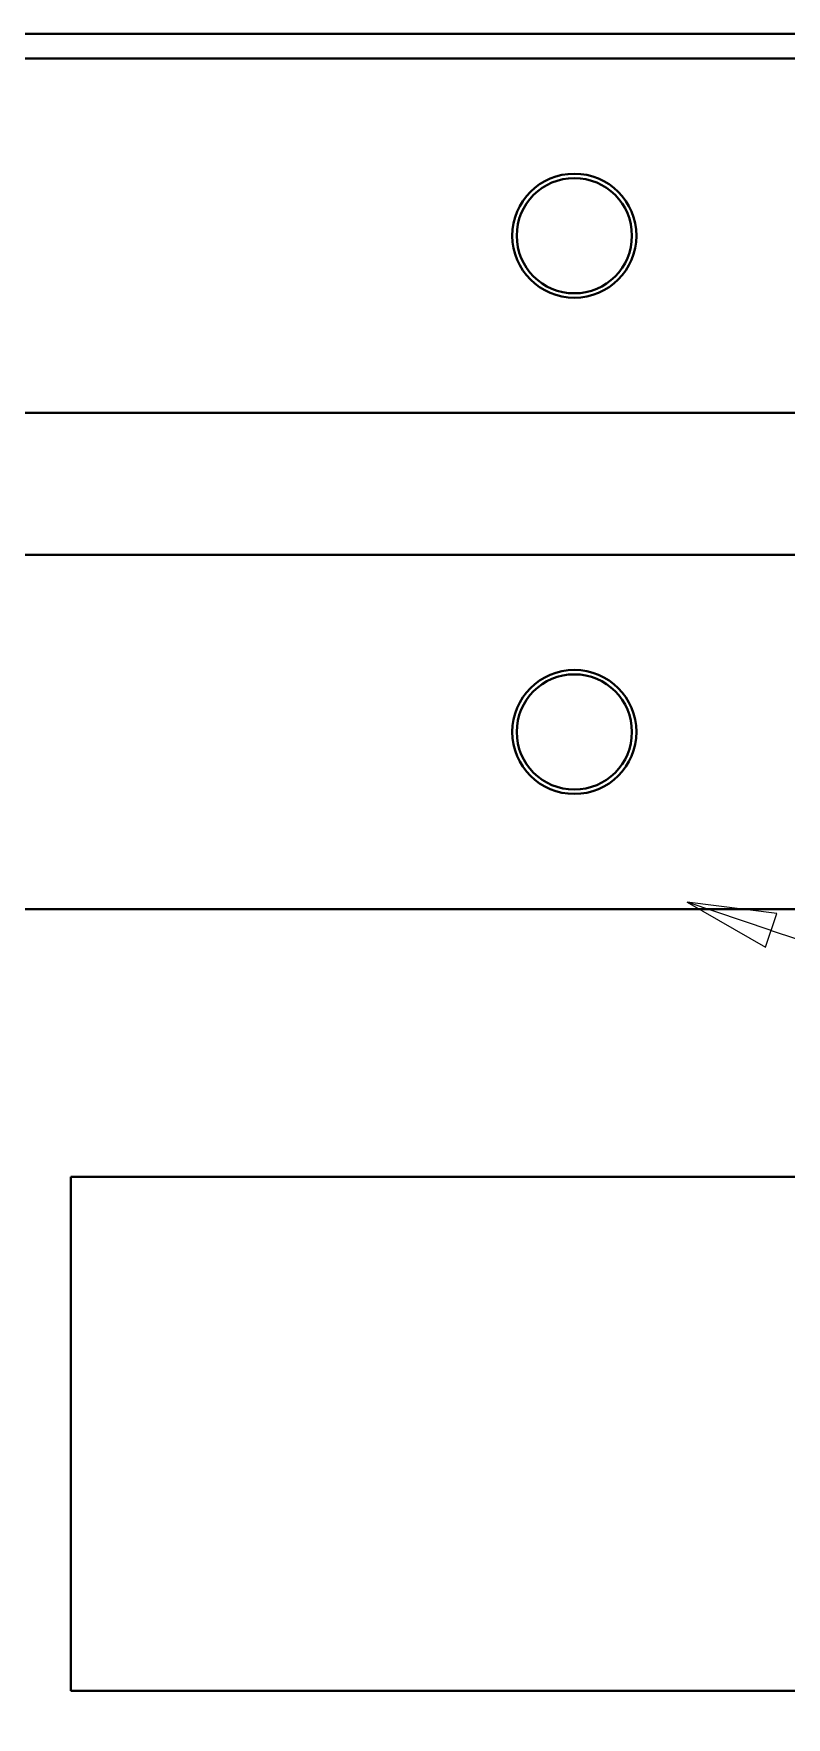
# Model space of a CAD drawing. Header units: inches. Extents: x 6934 to 18973, y 4254 to 7629.
# Drawn here: x 16833.8 to 16876.2, y 4459.9 to 4554.9 of the extents above; entities that cross this region are included whole.
import ezdxf

# ---------------------------------------------------------------- set-up
doc = ezdxf.new("R2010")
doc.units = ezdxf.units.IN
doc.header["$MEASUREMENT"] = 0
doc.layers.add('입력 정류부 ASSY$0$가시적인 것(ISO)', color=3, linetype='Continuous', lineweight=40, true_color=0x00ff00)
doc.layers.add('입력 정류부 ASSY$0$기호(ISO)', color=5, linetype='Continuous', lineweight=25, true_color=0x0000ff)

# ---------------------------------------------------------------- blocks, each defined once
blk = doc.blocks.new('입력 정류부 ASSY$0$품번기호1')
at = {"layer": '입력 정류부 ASSY$0$기호(ISO)', "color": 7}
for p, q in [((110.651, 122.122), (108.28, 122.916)), ((110.809, 122.596), (108.28, 122.916)), ((108.28, 122.916), (110.492, 121.648)), ((110.492, 121.648), (110.809, 122.596)), ((110.651, 122.122), (292.526, 61.234))]:
    blk.add_line(p, q, dxfattribs=at)
at = {"layer": '입력 정류부 ASSY$0$기호(ISO)', "color": 7, "flags": 128}
blk.add_lwpolyline([(110.809, 122.596), (108.28, 122.916), (110.492, 121.648), (110.809, 122.596)], dxfattribs=at)
at = {"layer": '입력 정류부 ASSY$0$기호(ISO)', "color": 7}
blk.add_solid([(110.809, 122.596), (108.28, 122.916), (110.492, 121.648), (110.809, 122.596)], dxfattribs=at)
blk = doc.blocks.new('입력 정류부 ASSY')
at = {"layer": '입력 정류부 ASSY$0$가시적인 것(ISO)'}
for p, q in [((222.704, 294.84), (122.704, 294.84)), ((135.204, 293.44), (222.704, 293.44)), ((222.704, 273.44), (135.204, 273.44)), ((135.204, 265.44), (222.704, 265.44)), ((222.704, 245.44), (135.204, 245.44)), ((181.804, 230.34), (181.804, 201.34)), ((240.804, 230.34), (181.804, 230.34)), ((181.804, 201.34), (240.804, 201.34))]:
    blk.add_line(p, q, dxfattribs=at)
for centre, radius in [((210.204, 283.44), 3.5), ((210.204, 283.44), 3.25), ((210.204, 255.44), 3.5), ((210.204, 255.44), 3.25)]:
    blk.add_circle(centre, radius, dxfattribs=at)
at = {"layer": '입력 정류부 ASSY$0$기호(ISO)', "xscale": 2, "yscale": 2, "zscale": 2}
blk.add_blockref('입력 정류부 ASSY$0$품번기호1', (0, 0), dxfattribs=at)

msp = doc.modelspace()

# ---------------------------------------------------------------- block references
msp.add_blockref('입력 정류부 ASSY', (16654.075, 4260.012))

doc.saveas('drawing.dxf')
